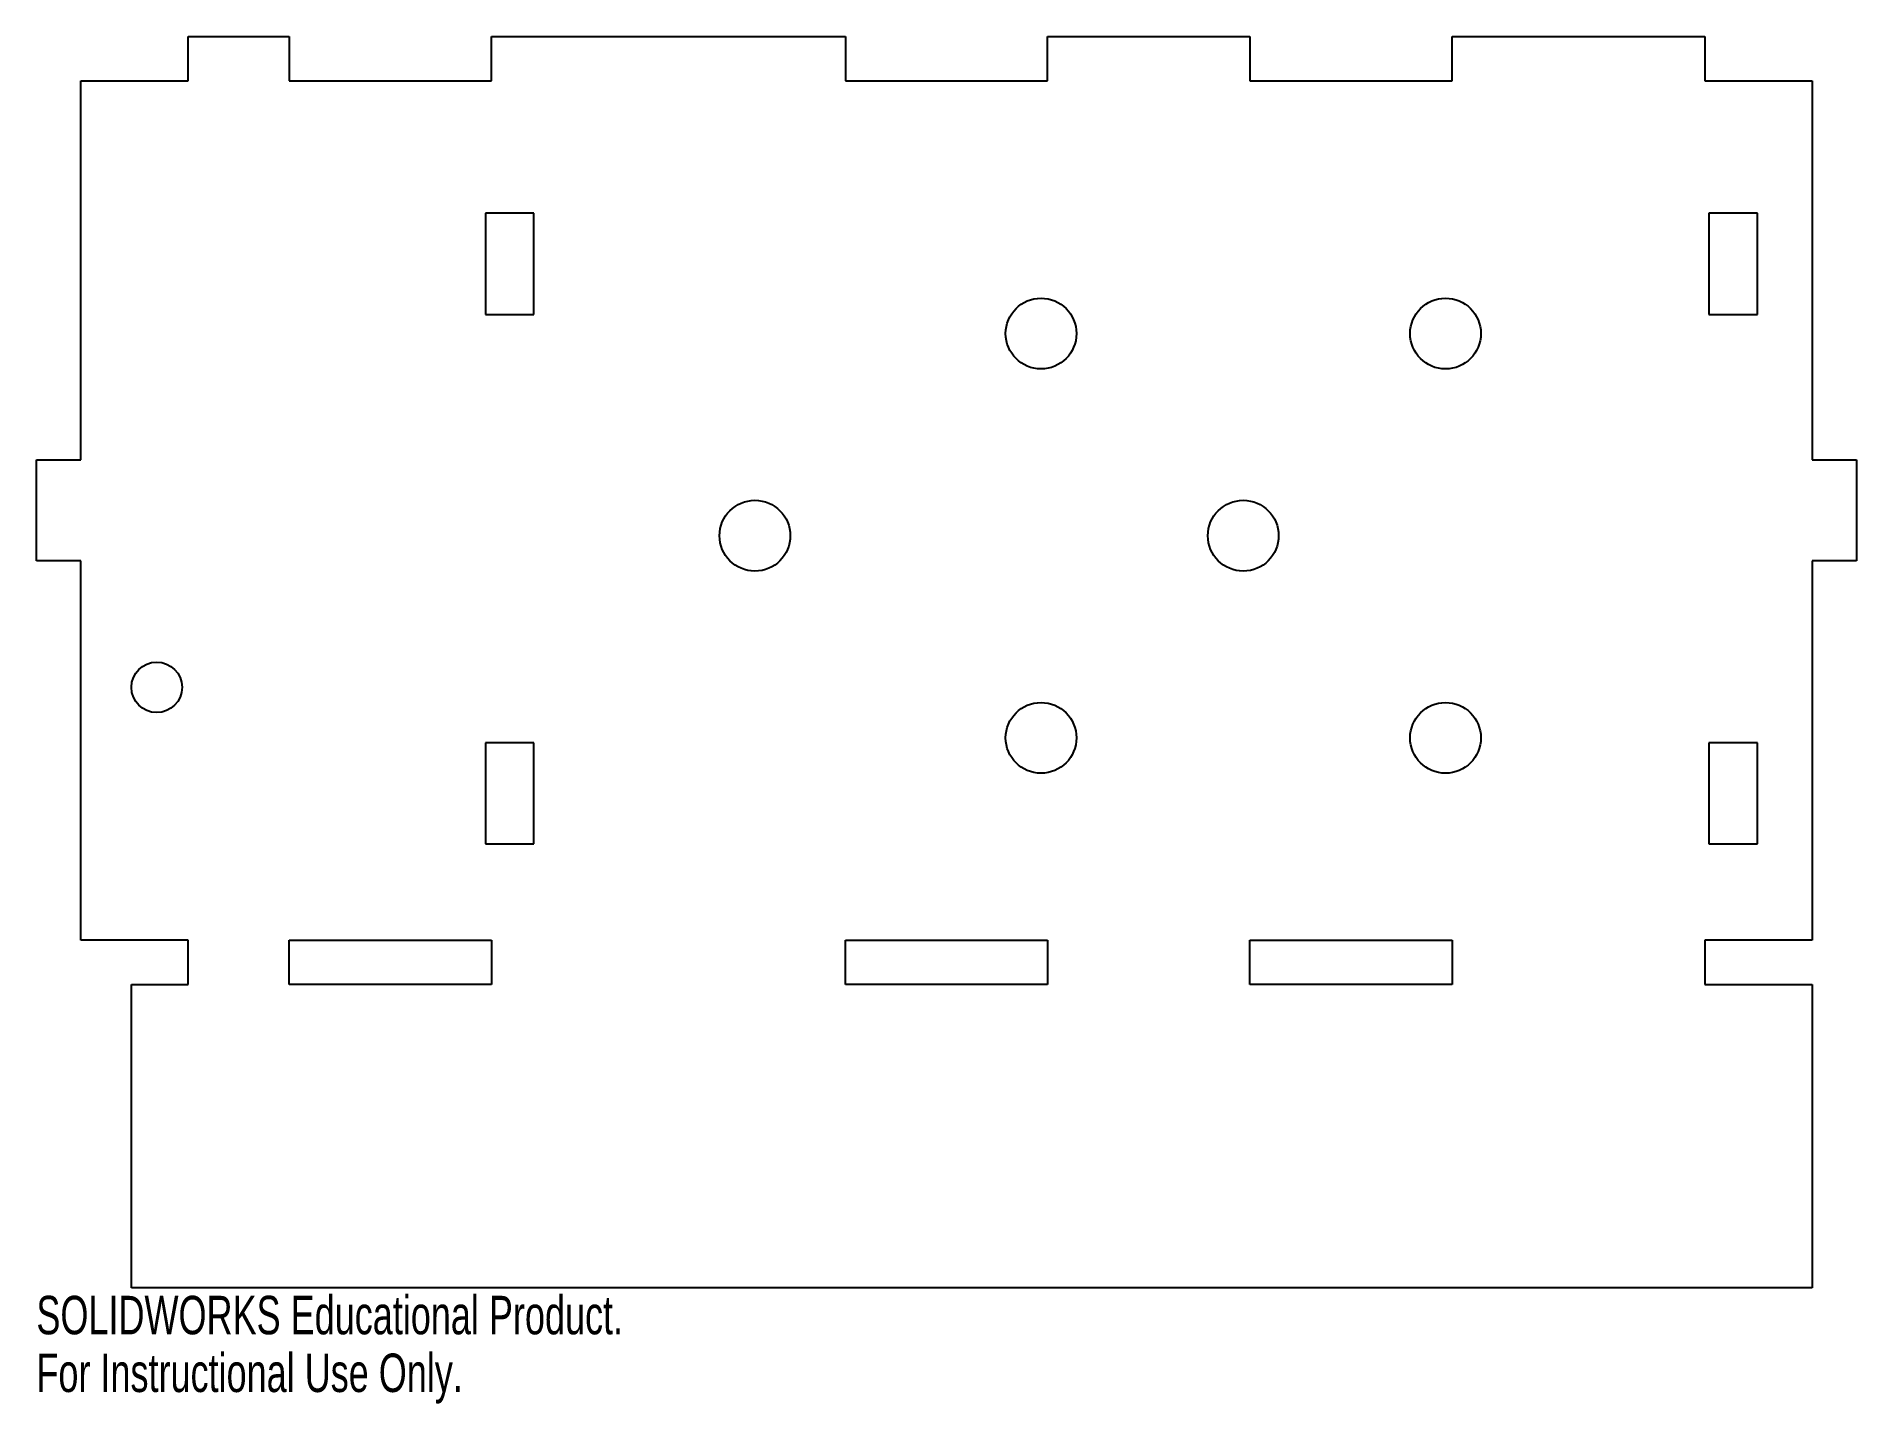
# Model space of a CAD drawing. Header units: inches. Extents: x -4.5 to 4.5, y -4.42 to 2.35.
import ezdxf

# ---------------------------------------------------------------- set-up
doc = ezdxf.new("R2010")
doc.units = ezdxf.units.IN
doc.header["$MEASUREMENT"] = 0
doc.styles.add('SLDTEXTSTYLE0', font='TXT', dxfattribs={"width": 0.7})

msp = doc.modelspace()

# ---------------------------------------------------------------- linework, layer by layer
at = {"color": 7, "linetype": 'Continuous', "lineweight": 25}
for p, q in [((-3.75, 2.345), (-3.25, 2.345)), ((-3.75, 2.125), (-3.75, 2.345)), ((-3.25, 2.345), (-3.25, 2.125)), ((-2.25, 2.345), (-0.5, 2.345)), ((-2.25, 2.125), (-2.25, 2.345)), ((-0.5, 2.345), (-0.5, 2.125)), ((0.5, 2.345), (1.5, 2.345)), ((0.5, 2.125), (0.5, 2.345)), ((1.5, 2.345), (1.5, 2.125)), ((2.5, 2.345), (3.75, 2.345)), ((2.5, 2.125), (2.5, 2.345)), ((3.75, 2.345), (3.75, 2.125)), ((-4.28, 2.125), (-3.75, 2.125)), ((-4.28, 0.25), (-4.28, 2.125)), ((-3.25, 2.125), (-2.25, 2.125)), ((-0.5, 2.125), (0.5, 2.125)), ((1.5, 2.125), (2.5, 2.125)), ((3.75, 2.125), (4.28, 2.125)), ((4.28, 2.125), (4.28, 0.25)), ((-2.28, 1.47), (-2.28, 0.97)), ((-2.04, 1.47), (-2.28, 1.47)), ((-2.04, 0.97), (-2.04, 1.47)), ((3.77, 1.47), (3.77, 0.97)), ((4.01, 1.47), (3.77, 1.47)), ((4.01, 0.97), (4.01, 1.47)), ((-2.28, 0.97), (-2.04, 0.97)), ((3.77, 0.97), (4.01, 0.97)), ((-4.5, 0.25), (-4.28, 0.25)), ((-4.5, -0.25), (-4.5, 0.25)), ((4.28, 0.25), (4.5, 0.25)), ((4.5, 0.25), (4.5, -0.25)), ((-4.28, -0.25), (-4.5, -0.25)), ((-4.28, -2.125), (-4.28, -0.25)), ((4.28, -0.25), (4.28, -2.125)), ((4.5, -0.25), (4.28, -0.25)), ((-2.28, -1.15), (-2.28, -1.65)), ((-2.04, -1.15), (-2.28, -1.15)), ((-2.04, -1.65), (-2.04, -1.15)), ((3.77, -1.15), (3.77, -1.65)), ((4.01, -1.15), (3.77, -1.15)), ((4.01, -1.65), (4.01, -1.15)), ((-2.28, -1.65), (-2.04, -1.65)), ((3.77, -1.65), (4.01, -1.65)), ((-3.75, -2.125), (-4.28, -2.125)), ((-3.75, -2.345), (-3.75, -2.125)), ((-3.25, -2.345), (-3.25, -2.125)), ((-3.25, -2.125), (-2.25, -2.125)), ((-2.25, -2.125), (-2.25, -2.345)), ((-0.5, -2.345), (-0.5, -2.125)), ((-0.5, -2.125), (0.5, -2.125)), ((0.5, -2.125), (0.5, -2.345)), ((1.5, -2.345), (1.5, -2.125)), ((1.5, -2.125), (2.5, -2.125)), ((2.5, -2.125), (2.5, -2.345)), ((4.28, -2.125), (3.75, -2.125)), ((3.75, -2.125), (3.75, -2.345)), ((-4.03, -2.345), (-3.75, -2.345)), ((-4.03, -3.845), (-4.03, -2.345)), ((-2.25, -2.345), (-3.25, -2.345)), ((0.5, -2.345), (-0.5, -2.345)), ((2.5, -2.345), (1.5, -2.345)), ((3.75, -2.345), (4.28, -2.345)), ((4.28, -2.345), (4.28, -3.845)), ((4.28, -3.845), (-4.03, -3.845))]:
    msp.add_line(p, q, dxfattribs=at)
for centre, radius in [((0.4674, 0.875), 0.175), ((2.4674, 0.875), 0.175), ((-0.9473, -0.125), 0.175), ((1.4674, -0.125), 0.175), ((-3.905, -0.875), 0.125), ((0.4674, -1.125), 0.175), ((2.4674, -1.125), 0.175)]:
    msp.add_circle(centre, radius, dxfattribs=at)

# ---------------------------------------------------------------- texts
at = {"color": 7, "linetype": 'Continuous', "char_height": 0.1903, "attachment_point": 1, "style": 'SLDTEXTSTYLE0'}
for s, insert in [('SOLIDWORKS Educational Product.', (-4.5, -3.8851)), ('For Instructional Use Only.', (-4.5, -4.1706))]:
    msp.add_mtext(s, dxfattribs=dict(at, insert=insert))

doc.saveas('drawing.dxf')
